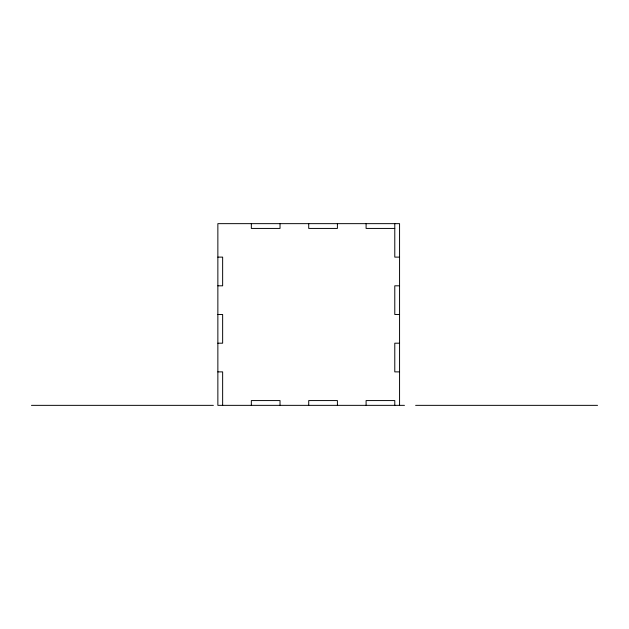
<?xml version="1.0" encoding="UTF-8"?>
<svg xmlns="http://www.w3.org/2000/svg" width="629" height="629" viewBox="0 0 629 629"><rect width="100%" height="100%" fill="white"/><g stroke="black" fill="none" stroke-linecap="round" stroke-linejoin="round"><path stroke-width="0.94" d="M394.784 228.429L366.094 228.429L366.094 223.649M217.862 257.119L222.642 257.119L222.642 285.81L217.862 285.81M399.564 257.119L394.784 257.119L394.784 223.649M399.564 285.81L394.784 285.81L394.784 314.5L399.564 314.5M217.862 314.5L222.642 314.5L222.642 343.19L217.862 343.19M399.564 343.19L394.784 343.19L394.784 371.881L399.564 371.881M217.862 371.881L222.642 371.881L222.642 405.351M31.45 405.351L213.38 405.351M404.463 405.351L217.862 405.351L217.862 223.649L399.564 223.649L399.564 405.351M415.62 405.351L597.55 405.351M394.784 405.351L394.784 400.571L366.094 400.571L366.094 405.351M337.403 223.649L337.403 228.429L308.713 228.429L308.713 223.649M337.403 405.351L337.403 400.571L308.713 400.571L308.713 405.351M280.023 223.649L280.023 228.429L251.333 228.429L251.333 223.649M280.023 405.351L280.023 400.571L251.333 400.571L251.333 405.351"/></g></svg>
